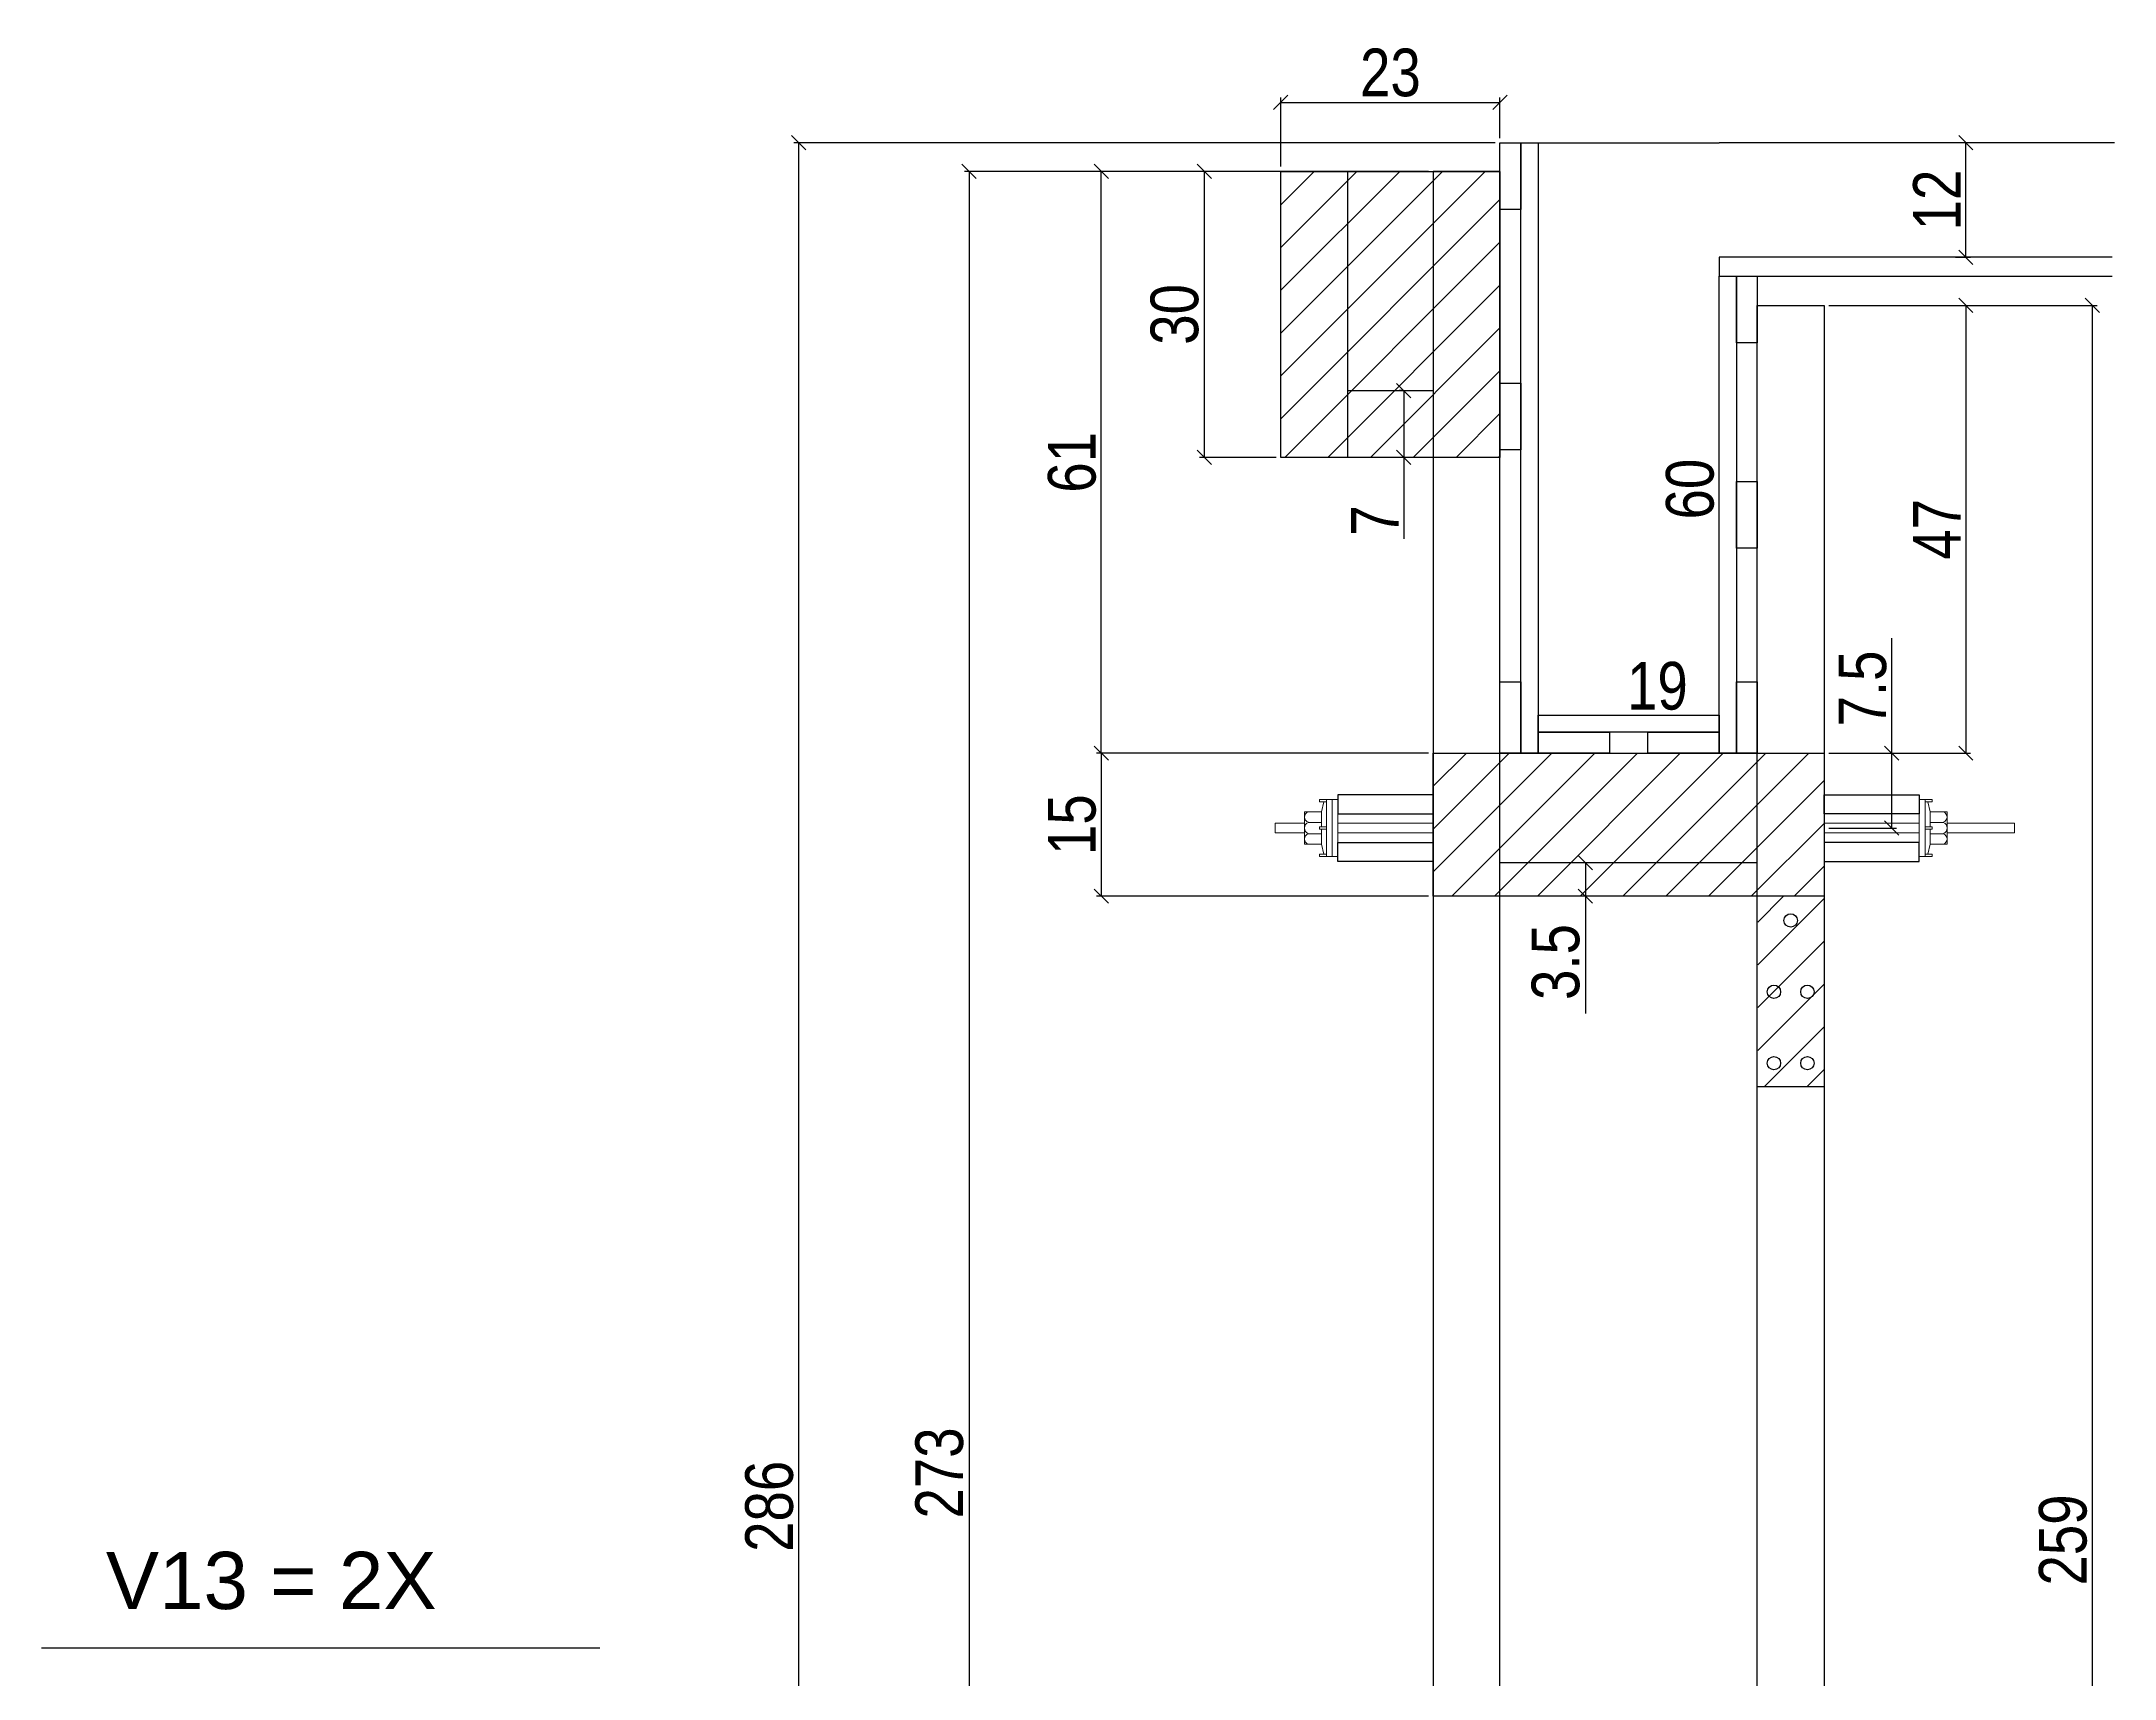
# Model space of a CAD drawing. Extents: x 15230 to 29563, y 3128 to 7338.
# Drawn here: x 17648.6 to 18083.6, y 4058.5 to 4402 of the extents above; entities that cross this region are included whole.
import ezdxf

# ---------------------------------------------------------------- set-up
doc = ezdxf.new("R2010")
doc.units = 0
doc.layers.add('BARRA_ANCORAGEM', color=1, linetype='Continuous', lineweight=15)
for name, color, linetype in [('COTA', 241, 'Continuous'), ('TIRAS REESCORAMENTO', 252, 'Continuous'), ('VIGAS', 3, 'Continuous')]:
    doc.layers.add(name, color=color, linetype=linetype)
doc.styles.add('COTA TECNICA 2X', font='techl___.ttf', dxfattribs={"height": 10})
doc.styles.add('R80-50', font='arial.ttf', dxfattribs={"height": 10})
doc.dimstyles.new('SECAO', dxfattribs={"dimscale": 0.333333, "dimtxt": 5, "dimasz": 9, "dimexe": 3, "dimexo": 3, "dimgap": 3, "dimtad": 1, "dimdec": 1, "dimlfac": 0.5, "dimzin": 12, "dimdsep": 46, "dimtxsty": 'COTA TECNICA 2X', "dimblk1": 'OBLIQUE', "dimblk2": 'OBLIQUE', "dimsah": 1, "dimcen": 0.9, "dimclrd": 4, "dimclre": 4, "dimclrt": 240, "dimadec": 1, "dimazin": 3, "dimtfac": 1, "dimtdec": 1, "dimtmove": 0, "dimatfit": 3, "dimfxl": 1, "dimtolj": 1, "dimtzin": 12, "dimarcsym": 0})

# ---------------------------------------------------------------- blocks, each defined once
blk = doc.blocks.new('_Oblique')
at = {"color": 0, "linetype": 'ByBlock', "lineweight": -2}
blk.add_line((-0.5, -0.5), (0.5, 0.5), dxfattribs=at)
blk = doc.blocks.new('*D102')
at = {"layer": 'COTA', "color": 4, "lineweight": -2, "transparency": 16777216}
for p, q in [((17939.66, 4374.7), (17842.25, 4374.7)), ((17843.25, 4374.7), (17843.25, 3828.6)), ((17939.66, 3828.6), (17842.25, 3828.6))]:
    blk.add_line(p, q, dxfattribs=at)
at = {"layer": 'DEFPOINTS', "color": 0, "transparency": 16777216}
for p in [(17940.66, 4374.7), (17843.25, 3828.6), (17940.66, 3828.6)]:
    blk.add_point(p, dxfattribs=at)
at = {"layer": 'COTA', "color": 4, "lineweight": -2, "transparency": 16777216, "xscale": 3, "yscale": 3, "zscale": 3}
for p, rotation in [((17843.25, 4374.7), 90), ((17843.25, 3828.6), 270)]:
    blk.add_blockref('_Oblique', p, dxfattribs=dict(at, rotation=rotation))
at = {"layer": 'COTA', "color": 240, "transparency": 16777216, "insert": (17837.04, 4101.65), "char_height": 10, "attachment_point": 5, "rotation": 90, "style": 'COTA TECNICA 2X'}
blk.add_mtext('\\A1;273', dxfattribs=at)
blk = doc.blocks.new('*D108')
at = {"layer": 'COTA', "color": 4, "lineweight": -2, "transparency": 16777216}
for p, q in [((17939.66, 4374.7), (17869.97, 4374.7)), ((17870.97, 4252.65), (17870.97, 4374.7)), ((17939.66, 4252.65), (17869.97, 4252.65))]:
    blk.add_line(p, q, dxfattribs=at)
at = {"layer": 'DEFPOINTS', "color": 0, "transparency": 16777216}
for p in [(17870.97, 4374.7), (17940.66, 4374.7), (17940.66, 4252.65)]:
    blk.add_point(p, dxfattribs=at)
at = {"layer": 'COTA', "color": 4, "lineweight": -2, "transparency": 16777216, "xscale": 3, "yscale": 3, "zscale": 3}
for p, rotation in [((17870.97, 4374.7), 90), ((17870.97, 4252.65), 270)]:
    blk.add_blockref('_Oblique', p, dxfattribs=dict(at, rotation=rotation))
at = {"layer": 'COTA', "color": 240, "transparency": 16777216, "insert": (17864.86, 4313.67), "char_height": 10, "attachment_point": 5, "rotation": 90, "style": 'COTA TECNICA 2X'}
blk.add_mtext('\\A1;61', dxfattribs=at)
blk = doc.blocks.new('*D109')
at = {"layer": 'COTA', "color": 4, "lineweight": -2, "transparency": 16777216}
for p, q in [((18023.66, 4346.57), (18053.42, 4346.57)), ((18052.42, 4346.57), (18052.42, 4252.65)), ((18023.66, 4252.65), (18053.42, 4252.65))]:
    blk.add_line(p, q, dxfattribs=at)
at = {"layer": 'DEFPOINTS', "color": 0, "transparency": 16777216}
for p in [(18022.66, 4346.57), (18022.66, 4252.65), (18052.42, 4252.65)]:
    blk.add_point(p, dxfattribs=at)
at = {"layer": 'COTA', "color": 4, "lineweight": -2, "transparency": 16777216, "xscale": 3, "yscale": 3, "zscale": 3}
for p, rotation in [((18052.42, 4346.57), 90), ((18052.42, 4252.65), 270)]:
    blk.add_blockref('_Oblique', p, dxfattribs=dict(at, rotation=rotation))
at = {"layer": 'COTA', "color": 240, "transparency": 16777216, "insert": (18046.34, 4299.61), "char_height": 10, "attachment_point": 5, "rotation": 90, "style": 'COTA TECNICA 2X'}
blk.add_mtext('\\A1;47', dxfattribs=at)
blk = doc.blocks.new('*D110')
at = {"layer": 'COTA', "color": 4, "lineweight": -2, "transparency": 16777216}
for p, q in [((17953.66, 4380.7), (17806.46, 4380.7)), ((17807.46, 4380.7), (17807.46, 3808.6)), ((17939.66, 3808.6), (17806.46, 3808.6))]:
    blk.add_line(p, q, dxfattribs=at)
at = {"layer": 'DEFPOINTS', "color": 0, "transparency": 16777216}
for p in [(17954.66, 4380.7), (17807.46, 3808.6), (17940.66, 3808.6)]:
    blk.add_point(p, dxfattribs=at)
at = {"layer": 'COTA', "color": 4, "lineweight": -2, "transparency": 16777216, "xscale": 3, "yscale": 3, "zscale": 3}
for p, rotation in [((17807.46, 4380.7), 90), ((17807.46, 3808.6), 270)]:
    blk.add_blockref('_Oblique', p, dxfattribs=dict(at, rotation=rotation))
at = {"layer": 'COTA', "color": 240, "transparency": 16777216, "insert": (17801.34, 4094.65), "char_height": 10, "attachment_point": 5, "rotation": 90, "style": 'COTA TECNICA 2X'}
blk.add_mtext('\\A1;286', dxfattribs=at)
blk = doc.blocks.new('*D112')
at = {"layer": 'DEFPOINTS', "color": 0, "transparency": 16777216}
for p in [(17987.7, 4380.7), (18000.66, 4380.7), (17987.7, 4260.65)]:
    blk.add_point(p, dxfattribs=at)
at = {"layer": 'COTA', "color": 240, "transparency": 16777216, "insert": (17994.56, 4308.05), "char_height": 10, "attachment_point": 5, "rotation": 90, "style": 'COTA TECNICA 2X'}
blk.add_mtext('\\A1;60', dxfattribs=at)
blk = doc.blocks.new('*D113')
at = {"layer": 'DEFPOINTS', "color": 0, "transparency": 16777216}
for p in [(17962.66, 4260.65), (18000.66, 4260.65), (18000.66, 4260.65)]:
    blk.add_point(p, dxfattribs=at)
at = {"layer": 'COTA', "color": 240, "transparency": 16777216, "insert": (17987.7, 4266.73), "char_height": 10, "attachment_point": 5, "style": 'COTA TECNICA 2X'}
blk.add_mtext('\\A1;19', dxfattribs=at)
blk = doc.blocks.new('*D115')
at = {"layer": 'COTA', "color": 4, "lineweight": -2, "transparency": 16777216}
for p, q in [((18052.42, 4356.7), (18052.42, 4380.7)), ((18053.42, 4380.7), (18053.42, 4380.7)), ((18050.26, 4356.7), (18053.42, 4356.7))]:
    blk.add_line(p, q, dxfattribs=at)
at = {"layer": 'DEFPOINTS', "color": 0, "transparency": 16777216}
for p in [(18052.42, 4380.7), (18052.42, 4380.7), (18049.26, 4356.7)]:
    blk.add_point(p, dxfattribs=at)
at = {"layer": 'COTA', "color": 4, "lineweight": -2, "transparency": 16777216, "xscale": 3, "yscale": 3, "zscale": 3}
for p, rotation in [((18052.42, 4380.7), 90), ((18052.42, 4356.7), 270)]:
    blk.add_blockref('_Oblique', p, dxfattribs=dict(at, rotation=rotation))
at = {"layer": 'COTA', "color": 240, "transparency": 16777216, "insert": (18046.36, 4368.7), "char_height": 10, "attachment_point": 5, "rotation": 90, "style": 'COTA TECNICA 2X'}
blk.add_mtext('\\A1;12', dxfattribs=at)
blk = doc.blocks.new('*D116')
at = {"layer": 'COTA', "color": 4, "lineweight": -2, "transparency": 16777216}
for p, q in [((18024.66, 4346.57), (18079.96, 4346.57)), ((18078.96, 4346.57), (18078.96, 3828.6)), ((18024.66, 3828.6), (18079.96, 3828.6))]:
    blk.add_line(p, q, dxfattribs=at)
at = {"layer": 'DEFPOINTS', "color": 0, "transparency": 16777216}
for p in [(18023.66, 4346.57), (18023.66, 3828.6), (18078.96, 3828.6)]:
    blk.add_point(p, dxfattribs=at)
at = {"layer": 'COTA', "color": 4, "lineweight": -2, "transparency": 16777216, "xscale": 3, "yscale": 3, "zscale": 3}
for p, rotation in [((18078.96, 4346.57), 90), ((18078.96, 3828.6), 270)]:
    blk.add_blockref('_Oblique', p, dxfattribs=dict(at, rotation=rotation))
at = {"layer": 'COTA', "color": 240, "transparency": 16777216, "insert": (18072.82, 4087.59), "char_height": 10, "attachment_point": 5, "rotation": 90, "style": 'COTA TECNICA 2X'}
blk.add_mtext('\\A1;259', dxfattribs=at)
blk = doc.blocks.new('*D118')
at = {"layer": 'COTA', "color": 4, "lineweight": -2, "transparency": 16777216}
for p, q in [((17939.66, 4252.65), (17869.97, 4252.65)), ((17870.97, 4252.65), (17870.97, 4222.65)), ((17939.66, 4222.65), (17869.97, 4222.65))]:
    blk.add_line(p, q, dxfattribs=at)
at = {"layer": 'DEFPOINTS', "color": 0, "transparency": 16777216}
for p in [(17940.66, 4252.65), (17870.97, 4222.65), (17940.66, 4222.65)]:
    blk.add_point(p, dxfattribs=at)
at = {"layer": 'COTA', "color": 4, "lineweight": -2, "transparency": 16777216, "xscale": 3, "yscale": 3, "zscale": 3}
for p, rotation in [((17870.97, 4252.65), 90), ((17870.97, 4222.65), 270)]:
    blk.add_blockref('_Oblique', p, dxfattribs=dict(at, rotation=rotation))
at = {"layer": 'COTA', "color": 240, "transparency": 16777216, "insert": (17864.86, 4237.65), "char_height": 10, "attachment_point": 5, "rotation": 90, "style": 'COTA TECNICA 2X'}
blk.add_mtext('\\A1;15', dxfattribs=at)
blk = doc.blocks.new('A$C51C4441F')
at = {"layer": 'BARRA_ANCORAGEM'}
for p, q in [((-2.25, 3.4), (-1.79, 5.5)), ((-2.25, 3.4), (-5.81, 3.39)), ((-5.81, 3.39), (-5.81, -3.39)), ((-2.25, 1.2), (-5.02, 1.2)), ((-2.25, 3.4), (-2.25, 3.4)), ((-2.25, 3.4), (-2.25, 0.25)), ((-2.25, -3.4), (-5.81, -3.39)), ((-2.25, -1.2), (-5.02, -1.2)), ((-2.25, -0.25), (-2.25, -3.4)), ((-2.25, -3.4), (-1.79, -5.5))]:
    blk.add_line(p, q, dxfattribs=at)
for points in [[(-2.7, 6), (-1.2, 6), (-1.2, 5.5), (-2.7, 5.5)], [(-1.2, -6), (0, -6), (0, 6), (-1.2, 6)], [(-2.7, 0.25), (-1.2, 0.25), (-1.2, -0.25), (-2.7, -0.25)], [(-2.7, -6), (-1.2, -6), (-1.2, -5.5), (-2.7, -5.5)]]:
    blk.add_lwpolyline(points, close=True, dxfattribs=at)
for centre, radius, start, end in [((-4.66, 2.3), 1.15, 107.7845, 252.2718), ((-4.52, 0), 1.3, 112.648, 247.4083), ((-4.66, -2.3), 1.15, 107.7845, 252.2718)]:
    blk.add_arc(centre, radius, start, end, dxfattribs=at)
blk = doc.blocks.new('*D186')
at = {"layer": 'COTA', "color": 4, "lineweight": -2, "transparency": 16777216}
for p, q in [((18036.88, 4252.65), (18036.88, 4276.8)), ((18023.66, 4252.65), (18037.88, 4252.65)), ((18036.88, 4236.94), (18036.88, 4252.65)), ((18023.66, 4236.94), (18037.88, 4236.94))]:
    blk.add_line(p, q, dxfattribs=at)
at = {"layer": 'DEFPOINTS', "color": 0, "transparency": 16777216}
for p in [(18022.66, 4252.65), (18036.88, 4252.65), (18022.66, 4236.94)]:
    blk.add_point(p, dxfattribs=at)
at = {"layer": 'COTA', "color": 4, "lineweight": -2, "transparency": 16777216, "xscale": 3, "yscale": 3, "zscale": 3}
for p, rotation in [((18036.88, 4252.65), 90), ((18036.88, 4236.94), 270)]:
    blk.add_blockref('_Oblique', p, dxfattribs=dict(at, rotation=rotation))
at = {"layer": 'COTA', "color": 240, "transparency": 16777216, "insert": (18030.77, 4266.22), "char_height": 10, "attachment_point": 5, "rotation": 90, "style": 'COTA TECNICA 2X'}
blk.add_mtext('\\A1;7.5', dxfattribs=at)
blk = doc.blocks.new('*D187')
at = {"layer": 'COTA', "color": 4, "lineweight": -2, "transparency": 16777216}
for p, q in [((17980.66, 4229.65), (17971.59, 4229.65)), ((17972.59, 4229.65), (17972.59, 4222.65)), ((17980.66, 4222.65), (17971.59, 4222.65)), ((17972.59, 4222.65), (17972.59, 4198.04))]:
    blk.add_line(p, q, dxfattribs=at)
at = {"layer": 'DEFPOINTS', "color": 0, "transparency": 16777216}
for p in [(17981.66, 4229.65), (17972.59, 4222.65), (17981.66, 4222.65)]:
    blk.add_point(p, dxfattribs=at)
at = {"layer": 'COTA', "color": 4, "lineweight": -2, "transparency": 16777216, "xscale": 3, "yscale": 3, "zscale": 3}
for p, rotation in [((17972.59, 4229.65), 90), ((17972.59, 4222.65), 270)]:
    blk.add_blockref('_Oblique', p, dxfattribs=dict(at, rotation=rotation))
at = {"layer": 'COTA', "color": 240, "transparency": 16777216, "insert": (17966.37, 4208.84), "char_height": 10, "attachment_point": 5, "rotation": 90, "style": 'COTA TECNICA 2X'}
blk.add_mtext('\\A1;3.5', dxfattribs=at)
blk = doc.blocks.new('*D206')
at = {"layer": 'COTA', "color": 4, "lineweight": -2, "transparency": 16777216}
for p, q in [((17907.66, 4374.7), (17891.62, 4374.7)), ((17892.62, 4314.7), (17892.62, 4374.7)), ((17907.66, 4314.7), (17891.62, 4314.7))]:
    blk.add_line(p, q, dxfattribs=at)
at = {"layer": 'DEFPOINTS', "color": 0, "transparency": 16777216}
for p in [(17892.62, 4374.7), (17908.66, 4374.7), (17908.66, 4314.7)]:
    blk.add_point(p, dxfattribs=at)
at = {"layer": 'COTA', "color": 4, "lineweight": -2, "transparency": 16777216, "xscale": 3, "yscale": 3, "zscale": 3}
for p, rotation in [((17892.62, 4374.7), 90), ((17892.62, 4314.7), 270)]:
    blk.add_blockref('_Oblique', p, dxfattribs=dict(at, rotation=rotation))
at = {"layer": 'COTA', "color": 240, "transparency": 16777216, "insert": (17886.4, 4344.7), "char_height": 10, "attachment_point": 5, "rotation": 90, "style": 'COTA TECNICA 2X'}
blk.add_mtext('\\A1;30', dxfattribs=at)
blk = doc.blocks.new('*D207')
at = {"layer": 'COTA', "color": 4, "lineweight": -2, "transparency": 16777216}
for p, q in [((17908.66, 4375.7), (17908.66, 4390.17)), ((17954.66, 4381.7), (17954.66, 4390.17)), ((17908.66, 4389.17), (17954.66, 4389.17))]:
    blk.add_line(p, q, dxfattribs=at)
at = {"layer": 'DEFPOINTS', "color": 0, "transparency": 16777216}
for p in [(17954.66, 4389.17), (17954.66, 4380.7), (17908.66, 4374.7)]:
    blk.add_point(p, dxfattribs=at)
at = {"layer": 'COTA', "color": 4, "lineweight": -2, "transparency": 16777216, "xscale": 3, "yscale": 3, "zscale": 3, "rotation": 180}
blk.add_blockref('_Oblique', (17908.66, 4389.17), dxfattribs=at)
at = {"layer": 'COTA', "color": 4, "lineweight": -2, "transparency": 16777216, "xscale": 3, "yscale": 3, "zscale": 3}
blk.add_blockref('_Oblique', (17954.66, 4389.17), dxfattribs=at)
at = {"layer": 'COTA', "color": 240, "transparency": 16777216, "insert": (17931.66, 4395.39), "char_height": 10, "attachment_point": 5, "style": 'COTA TECNICA 2X'}
blk.add_mtext('\\A1;23', dxfattribs=at)
blk = doc.blocks.new('*D208')
at = {"layer": 'COTA', "color": 4, "lineweight": -2, "transparency": 16777216}
for p, q in [((17934.04, 4328.7), (17933.47, 4328.7)), ((17934.47, 4328.7), (17934.47, 4314.7)), ((17934.04, 4314.7), (17933.47, 4314.7)), ((17934.47, 4314.7), (17934.47, 4297.59))]:
    blk.add_line(p, q, dxfattribs=at)
at = {"layer": 'DEFPOINTS', "color": 0, "transparency": 16777216}
for p in [(17935.04, 4328.7), (17934.47, 4314.7), (17935.04, 4314.7)]:
    blk.add_point(p, dxfattribs=at)
at = {"layer": 'COTA', "color": 4, "lineweight": -2, "transparency": 16777216, "xscale": 3, "yscale": 3, "zscale": 3}
for p, rotation in [((17934.47, 4328.7), 90), ((17934.47, 4314.7), 270)]:
    blk.add_blockref('_Oblique', p, dxfattribs=dict(at, rotation=rotation))
at = {"layer": 'COTA', "color": 240, "transparency": 16777216, "insert": (17928.4, 4301.45), "char_height": 10, "attachment_point": 5, "rotation": 90, "style": 'COTA TECNICA 2X'}
blk.add_mtext('\\A1;7', dxfattribs=at)

msp = doc.modelspace()

# ---------------------------------------------------------------- hatches: boundary and pattern name
at = {"layer": 'COTA'}
h = msp.add_hatch(dxfattribs=at)
h.set_pattern_fill('ANSI31', color=256, scale=2, style=0)
h.set_pattern_definition([(45, (-1702.2655, -749.0776), (-4.490128, 4.490128), [])])
h.paths.add_polyline_path([(17954.66, 4314.7), (17908.66, 4314.7), (17908.66, 4374.7), (17954.66, 4374.7)])
h = msp.add_hatch(dxfattribs=at)
h.set_pattern_fill('ANSI31', color=256, scale=2, style=0)
h.set_pattern_definition([(45, (-6674.289, -209044.4215), (-4.49012806, 4.49012806), [])])
h.paths.add_polyline_path([(18022.66, 4222.65), (18022.66, 4252.65), (17940.66, 4252.65), (17940.66, 4222.65)])
h = msp.add_hatch(dxfattribs=at)
h.set_pattern_fill('ANSI31', color=256, scale=2, style=0)
h.set_pattern_definition([(45, (-5651.065, -194036.762), (-4.49012806, 4.49012806), [])])
h.paths.add_polyline_path([(18008.79, 4182.62), (18022.79, 4182.62), (18022.79, 4222.56), (18008.79, 4222.56)])

# ---------------------------------------------------------------- linework, layer by layer
at = {"linetype": 'Continuous'}
for p, q in [((17922.66, 4374.7), (17922.66, 4314.7)), ((17922.66, 4328.7), (17940.66, 4328.7)), ((17940.66, 4222.65), (17940.66, 4252.65)), ((17940.66, 4252.65), (18022.66, 4252.65)), ((18022.66, 4252.65), (18022.66, 4222.65)), ((18008.66, 4229.65), (17954.66, 4229.65)), ((18022.66, 4222.65), (17940.66, 4222.65))]:
    msp.add_line(p, q, dxfattribs=at)
msp.add_line((18022.66, 4182.62), (18008.66, 4182.62))
for points in [[(17954.66, 4314.7), (17908.66, 4314.7), (17908.66, 4374.7), (17954.66, 4374.7)], [(17940.66, 3828.6), (17954.66, 3828.6), (17954.66, 4374.7), (17940.66, 4374.7)]]:
    msp.add_lwpolyline(points, close=True, dxfattribs=at)
msp.add_lwpolyline([(18008.66, 4229.65), (18008.66, 4346.57), (18022.66, 4346.57), (18022.66, 3828.6), (18008.66, 3828.6), (18008.66, 4229.65)], dxfattribs=at)
for centre in [(18015.66, 4217.56), (18012.16, 4202.59), (18019.16, 4202.59), (18012.16, 4187.62), (18019.16, 4187.62)]:
    msp.add_circle(centre, 1.4)
at = {"layer": 'BARRA_ANCORAGEM'}
for points in [[(17919.46, 4242.94), (17920.66, 4242.94), (17920.66, 4230.94), (17919.46, 4230.94)], [(18043.86, 4242.94), (18042.66, 4242.94), (18042.66, 4230.94), (18043.86, 4230.94)], [(17907.46, 4235.94), (17913.65, 4235.94), (17913.65, 4237.94), (17907.46, 4237.94)], [(17920.66, 4235.94), (17940.66, 4235.94), (17940.66, 4237.94), (17920.66, 4237.94)], [(18042.66, 4235.94), (18022.66, 4235.94), (18022.66, 4237.94), (18042.66, 4237.94)], [(18048.48, 4235.94), (18062.66, 4235.94), (18062.66, 4237.94), (18048.48, 4237.94)]]:
    msp.add_lwpolyline(points, close=True, dxfattribs=at)
at = {"layer": 'TIRAS REESCORAMENTO', "linetype": 'ByBlock'}
for p, q in [((17962.66, 4380.7), (18000.66, 4380.7)), ((18083.63, 4380.7), (18000.66, 4380.7)), ((18000.66, 4352.7), (18083.14, 4352.7))]:
    msp.add_line(p, q, dxfattribs=at)
for points in [[(17954.66, 4380.7), (17959.06, 4380.7), (17959.06, 4366.7), (17954.66, 4366.7)], [(18004.26, 4352.7), (18008.66, 4352.7), (18008.66, 4338.7), (18004.26, 4338.7)], [(17954.66, 4330.26), (17959.06, 4330.26), (17959.06, 4316.26), (17954.66, 4316.26)], [(18004.26, 4309.67), (18008.66, 4309.67), (18008.66, 4295.67), (18004.26, 4295.67)], [(17954.66, 4267.65), (17959.06, 4267.65), (17959.06, 4252.65), (17954.66, 4252.65)], [(18004.26, 4267.65), (18008.66, 4267.65), (18008.66, 4252.65), (18004.26, 4252.65)], [(18000.66, 4257.05), (17962.66, 4257.05), (17962.66, 4260.65), (18000.66, 4260.65)], [(17977.66, 4257.05), (17977.66, 4252.65), (17962.66, 4252.65), (17962.66, 4257.05)], [(18000.66, 4257.05), (18000.66, 4252.65), (17985.66, 4252.65), (17985.66, 4257.05)], [(17920.66, 4239.94), (17940.66, 4239.94), (17940.66, 4243.94), (17920.66, 4243.94)], [(18042.66, 4239.94), (18022.66, 4239.94), (18022.66, 4243.94), (18042.66, 4243.94)], [(17920.66, 4233.94), (17940.66, 4233.94), (17940.66, 4229.94), (17920.66, 4229.94)], [(18042.66, 4233.94), (18022.66, 4233.94), (18022.66, 4229.94), (18042.66, 4229.94)]]:
    msp.add_lwpolyline(points, close=True, dxfattribs=at)
for points in [[(17962.66, 4252.65), (17959.06, 4252.65), (17959.06, 4380.7), (17962.66, 4380.7), (17962.66, 4252.65)], [(18083.14, 4356.7), (18000.66, 4356.7), (18000.66, 4352.7), (18083.14, 4352.7)], [(18004.26, 4252.65), (18000.66, 4252.65), (18000.66, 4352.7), (18004.26, 4352.7), (18004.26, 4252.65)]]:
    msp.add_lwpolyline(points, dxfattribs=at)
at = {"layer": 'VIGAS', "color": 7}
msp.add_line((17648.57, 4064.94), (17765.73, 4064.94), dxfattribs=at)

# ---------------------------------------------------------------- block references
at = {"layer": 'BARRA_ANCORAGEM', "xscale": -1, "rotation": 180}
msp.add_blockref('A$C51C4441F', (17919.46, 4236.94), dxfattribs=at)
at = {"layer": 'BARRA_ANCORAGEM', "xscale": -1}
msp.add_blockref('A$C51C4441F', (18042.66, 4236.94), dxfattribs=at)

# ---------------------------------------------------------------- texts
at = {"layer": 'VIGAS', "color": 7, "style": 'R80-50'}
msp.add_text('V13 = 2X', height=12, dxfattribs=at).set_placement((17662.08, 4073.1))

# ---------------------------------------------------------------- dimensions: what is measured, and where the dimension line sits
at = {"layer": 'COTA', "color": 3}
dim = msp.add_linear_dim(base=(17954.66, 4389.17), p1=(17908.66, 4374.7), p2=(17954.66, 4380.7), dimstyle='SECAO', dxfattribs=at)
dim.commit()
dim.dimension.update_dxf_attribs({"geometry": '*D207', "text_midpoint": (17931.66, 4395.39)})
for base, p1, p2, picture, middle in [((17807.4609, 3808.6033), (17954.6618, 4380.6965), (17940.6618, 3808.6033), '*D110', (17801.3367, 4094.6499)), ((18052.42, 4380.7), (18049.26, 4356.7), (18052.42, 4380.7), '*D115', (18046.36, 4368.7)), ((17843.2549, 3828.6033), (17940.6618, 4374.6965), (17940.6618, 3828.6033), '*D102', (17837.0356, 4101.6499)), ((17870.97, 4374.7), (17940.66, 4252.65), (17940.66, 4374.7), '*D108', (17864.86, 4313.67)), ((17892.62, 4374.7), (17908.66, 4314.7), (17908.66, 4374.7), '*D206', (17886.4, 4344.7)), ((18052.42, 4252.65), (18022.66, 4346.57), (18022.66, 4252.65), '*D109', (18046.34, 4299.61)), ((18078.96, 3828.6), (18023.66, 4346.57), (18023.66, 3828.6), '*D116', (18072.82, 4087.59)), ((17870.97, 4222.65), (17940.66, 4252.65), (17940.66, 4222.65), '*D118', (17864.86, 4237.65)), ((17972.59, 4222.65), (17981.66, 4229.65), (17981.66, 4222.65), '*D187', (17966.37, 4208.84))]:
    dim = msp.add_linear_dim(base=base, p1=p1, p2=p2, angle=90, dimstyle='SECAO', dxfattribs=at)
    dim.commit()
    dim.dimension.update_dxf_attribs({"geometry": picture, "text_midpoint": middle})
dim = msp.add_linear_dim(base=(18000.66, 4380.7), p1=(17987.7, 4260.65), p2=(17987.7, 4380.7), angle=90, dimstyle='SECAO', override={"dimse1": 1, "dimse2": 1, "dimsd1": 1, "dimsd2": 1}, dxfattribs=at)
dim.commit()
dim.dimension.update_dxf_attribs({"geometry": '*D112', "text_midpoint": (18000.66, 4308.05), "dimtype": 160})
dim = msp.add_linear_dim(base=(17934.47, 4314.7), p1=(17935.04, 4328.7), p2=(17935.04, 4314.7), angle=90, dimstyle='SECAO', dxfattribs=at)
dim.commit()
dim.dimension.update_dxf_attribs({"geometry": '*D208', "text_midpoint": (17934.47, 4301.45), "dimtype": 160})
dim = msp.add_linear_dim(base=(18036.88, 4252.65), p1=(18022.66, 4236.94), p2=(18022.66, 4252.65), angle=90, text='7.5', dimstyle='SECAO', dxfattribs=at)
dim.commit()
dim.dimension.update_dxf_attribs({"geometry": '*D186', "text_midpoint": (18030.77, 4266.22)})
dim = msp.add_linear_dim(base=(18000.66, 4260.65), p1=(17962.66, 4260.65), p2=(18000.66, 4260.65), dimstyle='SECAO', override={"dimse1": 1, "dimse2": 1, "dimsd1": 1, "dimsd2": 1}, dxfattribs=at)
dim.commit()
dim.dimension.update_dxf_attribs({"geometry": '*D113', "text_midpoint": (17987.7, 4260.65), "dimtype": 160})

doc.saveas('drawing.dxf')
